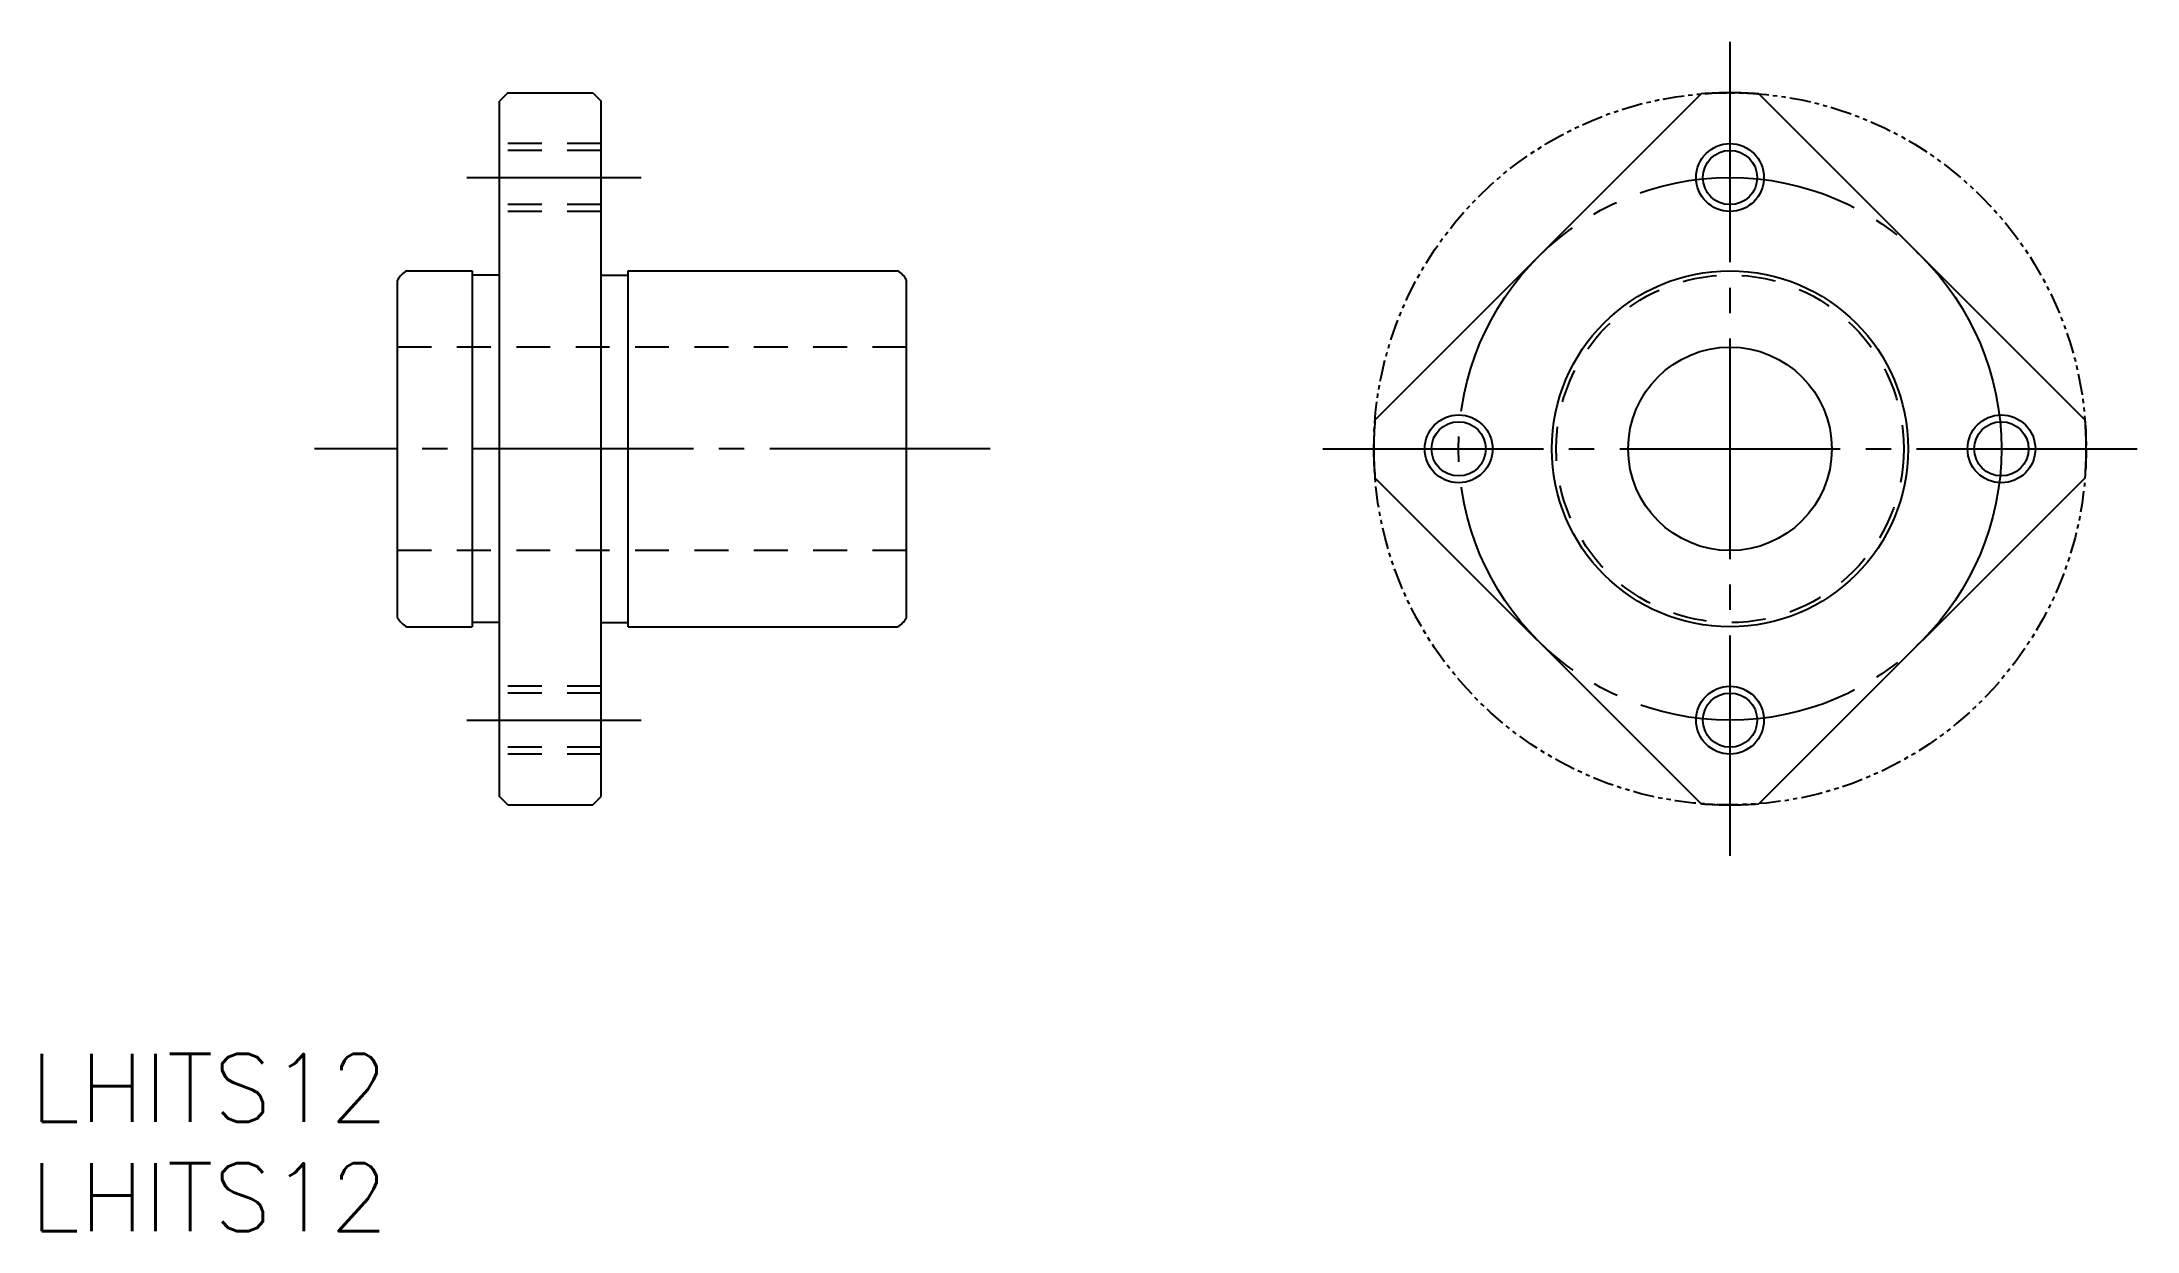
# Model space of a CAD drawing. Extents: x 373 to 497, y 188 to 258.
import ezdxf

# ---------------------------------------------------------------- set-up
doc = ezdxf.new("R2010")
doc.units = 0
for name, pattern in [('CENTER', [17.5, 13, -1.5, 1.5, -1.5]), ('DASHED', [3.5, 2, -1.5]), ('PHANTOM', [2.5, 1.25, -0.25, 0.25, -0.25, 0.25, -0.25])]:
    doc.linetypes.add(name, pattern=pattern)
doc.layers.get('0').update_dxf_attribs({"linetype": 'CONTINUOUS'})
doc.layers.add('CENTER', color=1, linetype='CENTER')
doc.styles.get("Standard").update_dxf_attribs({"font": 'txt.shx', "bigfont": '@extfont2.shx'})

msp = doc.modelspace()

# ---------------------------------------------------------------- linework, layer by layer
at = {"color": 7, "linetype": 'CONTINUOUS'}
for p, q in [((400.94, 255.17), (400.44, 254.67)), ((400.44, 213.67), (400.44, 254.67)), ((400.94, 255.17), (405.94, 255.17)), ((405.94, 255.17), (406.44, 254.67)), ((406.44, 213.67), (406.44, 254.67)), ((471.29, 255.1), (452.06, 235.86)), ((493.92, 235.86), (474.68, 255.1)), ((394.99, 244.67), (398.84, 244.67)), ((398.84, 244.67), (398.84, 223.67)), ((408.04, 244.67), (423.9, 244.67)), ((408.04, 223.67), (408.04, 244.67)), ((394.44, 224.21), (394.44, 244.12)), ((400.44, 244.42), (398.84, 244.42)), ((406.44, 244.42), (408.04, 244.42)), ((424.44, 224.21), (424.44, 244.12)), ((471.29, 213.24), (452.06, 232.47)), ((493.92, 232.47), (474.68, 213.24)), ((394.99, 223.67), (398.84, 223.67)), ((400.44, 223.92), (398.84, 223.92)), ((406.44, 223.92), (408.04, 223.92)), ((408.04, 223.67), (423.9, 223.67)), ((400.94, 213.17), (400.44, 213.67)), ((400.94, 213.17), (405.94, 213.17)), ((405.94, 213.17), (406.44, 213.67))]:
    msp.add_line(p, q, dxfattribs=at)
at = {"color": 3, "linetype": 'DASHED'}
for p, q in [((406.44, 252.17), (400.44, 252.17)), ((406.44, 251.77), (400.44, 251.77)), ((406.44, 248.57), (400.44, 248.57)), ((406.44, 248.17), (400.44, 248.17)), ((424.44, 240.17), (394.44, 240.17)), ((424.44, 228.17), (394.44, 228.17)), ((406.44, 220.17), (400.44, 220.17)), ((406.44, 219.77), (400.44, 219.77)), ((406.44, 216.57), (400.44, 216.57)), ((406.44, 216.17), (400.44, 216.17))]:
    msp.add_line(p, q, dxfattribs=at)
at = {"color": 3, "linetype": 'PHANTOM'}
msp.add_circle((472.99, 234.17), 21, dxfattribs=at)
at = {"color": 3, "linetype": 'CONTINUOUS'}
for centre in [(472.99, 250.17), (456.99, 234.17), (488.99, 234.17), (472.99, 218.17)]:
    msp.add_circle(centre, 2, dxfattribs=at)
at = {"color": 7, "linetype": 'CONTINUOUS'}
for centre, radius in [((472.99, 250.17), 1.6), ((472.99, 234.17), 10.5), ((472.99, 234.17), 6), ((456.99, 234.17), 1.6), ((488.99, 234.17), 1.6), ((472.99, 218.17), 1.6)]:
    msp.add_circle(centre, radius, dxfattribs=at)
at = {"color": 3, "linetype": 'DASHED'}
msp.add_circle((472.99, 234.17), 10.25, dxfattribs=at)
at = {"color": 7, "linetype": 'CONTINUOUS'}
for centre, radius, start, end in [((472.99, 234.17), 21, 85.3676, 94.6324), ((395.59, 243.52), 1.3, 117.7958, 152.2042), ((423.29, 243.52), 1.3, 27.7958, 62.2042), ((472.99, 234.17), 21, 175.3676, 184.6324), ((472.99, 234.17), 21, 355.3676, 4.6324), ((395.59, 224.82), 1.3, 207.8052, 242.2042), ((423.29, 224.82), 1.3, 297.7958, 332.2042), ((472.99, 234.17), 21, 265.3676, 274.6324)]:
    msp.add_arc(centre, radius, start, end, dxfattribs=at)
at = {"layer": 'CENTER', "color": 1, "linetype": 'CENTER'}
for p, q in [((472.99, 210.17), (472.99, 258.17)), ((398.52, 250.17), (408.79, 250.17)), ((429.38, 234.17), (389.54, 234.17)), ((448.99, 234.17), (496.99, 234.17)), ((398.52, 218.17), (408.79, 218.17))]:
    msp.add_line(p, q, dxfattribs=at)
msp.add_circle((472.99, 234.17), 16, dxfattribs=at)

# ---------------------------------------------------------------- texts
at = {"color": 7, "linetype": 'CONTINUOUS'}
for p in [(372.79, 194.49), (372.79, 188.04)]:
    msp.add_text('LHITS12', height=4, dxfattribs=at).set_placement(p)

doc.saveas('drawing.dxf')
